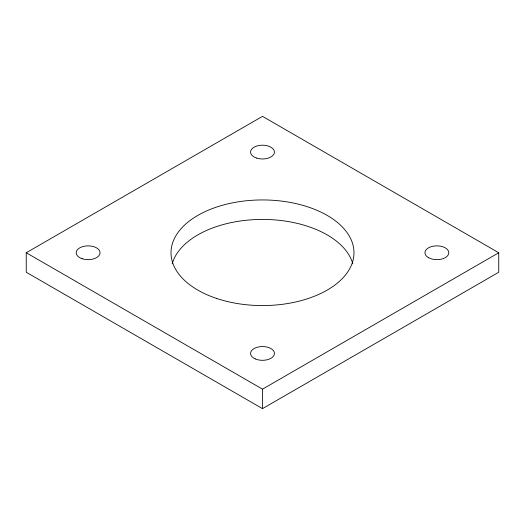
<?xml version="1.0" encoding="UTF-8"?>
<svg xmlns="http://www.w3.org/2000/svg" width="525" height="525" viewBox="0 0 525 525"><rect width="100%" height="100%" fill="white"/><g stroke="black" fill="none" stroke-linecap="round" stroke-linejoin="round"><path stroke-width="0.79" d="M26.25 252.755L262.5 116.36L498.75 252.755L498.75 272.245L262.5 408.64L26.25 272.245L26.25 252.755L262.5 389.156L498.75 252.755M262.5 389.156L262.5 408.64M172.187 263.819A91.481 52.815 0 0 1 262.5 219.424A91.481 52.815 0 0 1 352.813 263.819M216.759 298.495A91.481 52.815 0 0 0 353.981 252.755A91.481 52.815 0 0 0 216.759 207.014A91.481 52.815 0 0 0 216.759 298.495M255.202 358.883A11.931 6.891 0 0 0 274.326 354.355A11.931 6.891 0 0 0 257.978 347.058A11.931 6.891 0 0 0 255.202 358.883M82.156 258.727A11.931 6.891 0 0 0 100.058 252.755A11.931 6.891 0 0 0 82.156 246.789A11.931 6.891 0 0 0 82.156 258.727M256.535 158.051A11.931 6.891 0 0 0 274.431 152.086A11.931 6.891 0 0 0 256.535 146.114A11.931 6.891 0 0 0 256.535 158.051M428.439 257.631A11.931 6.891 0 0 0 448.402 254.54A11.931 6.891 0 0 0 433.788 246.1A11.931 6.891 0 0 0 428.439 257.631"/></g></svg>
